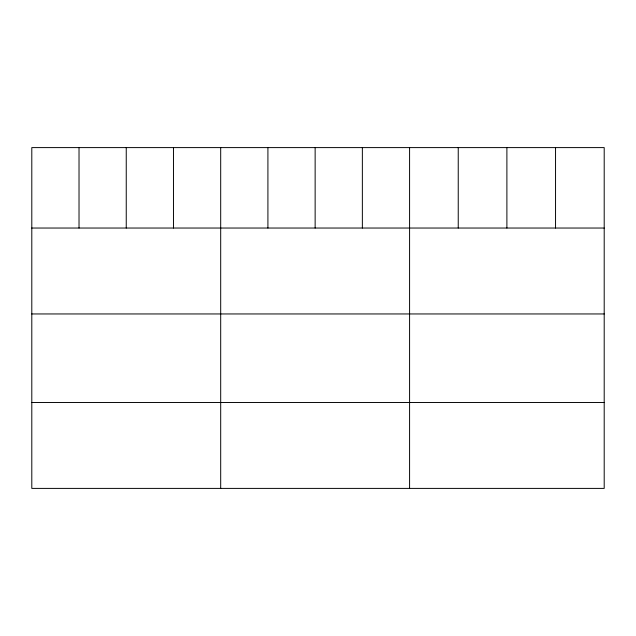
<?xml version="1.0" encoding="UTF-8"?>
<svg xmlns="http://www.w3.org/2000/svg" width="636" height="636" viewBox="0 0 636 636"><rect width="100%" height="100%" fill="white"/><g stroke="black" fill="none" stroke-linecap="round" stroke-linejoin="round"><path stroke-width="0.95" d="M604.2 228.038L604.2 488.4L31.8 488.4L31.8 147.6L604.2 147.6L604.2 228.038L31.8 228.038M31.8 313.953L604.2 313.953M31.8 402.477L604.2 402.477M555.546 147.6L555.546 228.038M506.892 147.6L506.892 228.038M458.238 147.6L458.238 228.038M409.584 147.6L409.584 488.4M362.361 147.6L362.361 228.038M315.138 147.6L315.138 228.038M267.915 147.6L267.915 228.038M220.692 147.6L220.692 488.4M173.469 147.6L173.469 228.038M126.246 147.6L126.246 228.038M79.023 147.6L79.023 228.038"/></g></svg>
